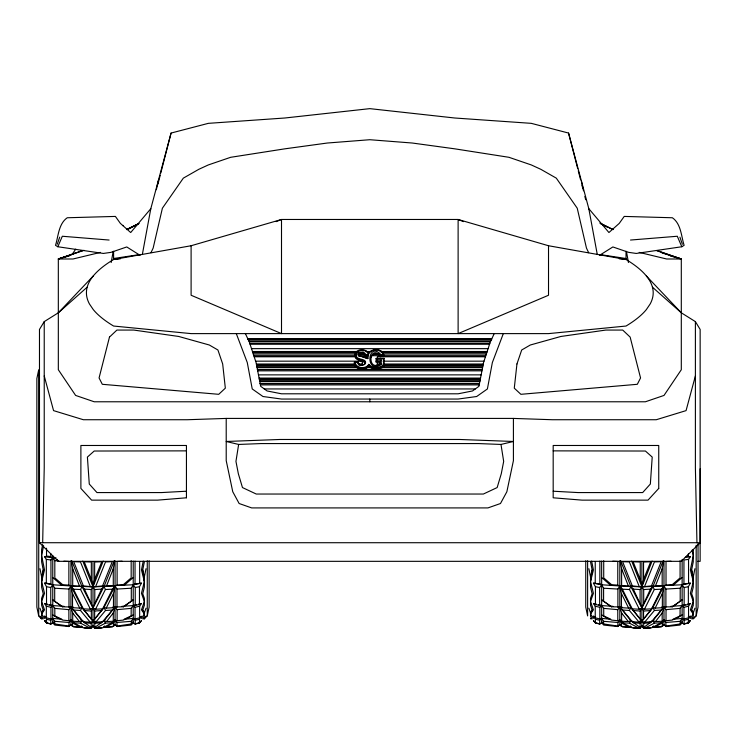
<?xml version="1.0" encoding="UTF-8"?>
<svg xmlns="http://www.w3.org/2000/svg" width="737" height="737" viewBox="0 0 737 737"><rect width="100%" height="100%" fill="white"/><g stroke="black" fill="none" stroke-linecap="round" stroke-linejoin="round"><path stroke-width="1.11" d="M113.599 251.289L113.599 259.507A714.365 121.789 0 0 0 89.463 303.985L93.258 309.568A714.365 121.789 0 0 0 113.599 326.04L191.104 333.612L548.521 333.612L626.026 326.04A714.365 121.789 0 0 0 646.367 309.568L650.154 303.985A714.365 121.789 0 0 0 626.026 259.507L626.026 251.289M358.845 365.101L362.291 365.101L362.291 360.937M379.629 365.101L377.335 365.101L377.335 364.014L380.789 364.014M463.453 221.625L458.119 219.469L548.521 245.743L548.521 295.251L458.119 333.612L458.119 219.469L281.506 219.469L191.104 245.743L113.599 259.507L120.407 258.788M652.429 287.163L681.301 312.792L695.396 321.627L695.396 467.774L696.944 542.718M42.672 542.718L44.229 467.774L44.229 321.627L58.324 312.792L87.187 287.163M369.32 366.584C373.272 370.435 380.025 369.679 384.097 366.418L384.097 358.403L383.516 358.836L383.516 364.861C379.444 368.159 372.314 368.795 368.795 364.364C368.27 372.093 353.17 370.296 354.386 362.162L357.998 361.821L358.486 363.359L360.494 365.036M366.934 358.366L367.533 355.28L368.611 354.414L367.864 358.615L359.739 355.98L357.74 354.644L358.293 352.544L363.12 351.936L365.137 353.474L365.598 354.543L365.101 356.293L367.533 356.192L367.533 355.28L365.101 355.391L364.078 353.41L361.72 352.811L358.744 353.935L358.735 355.151L360.356 356.229M44.515 618.417L41.613 613.976L44.515 609.858L41.613 601.447L44.515 593.322L41.613 581.521L43.253 569.987L41.613 561.843L41.613 549.59L42.626 544.634M593.414 618.417L590.521 613.976L593.414 609.858L590.521 601.447L593.414 593.322L590.521 581.521L592.161 569.987L590.521 561.843M355.243 354.386C353.603 361.019 362.401 360.236 365.524 363.111M238.641 444.448L235.951 461.39L238.346 473.734L242.464 487.562L256.255 494.039L483.371 494.039L497.162 487.562L501.28 473.734L503.675 461.39L500.985 444.448L478.589 443.573L261.036 443.573L238.641 444.448L226.213 441.481L279.959 439.473L459.658 439.473L513.413 441.481L500.985 444.448M121.872 606.348L135.24 605.455L139.459 604.478L139.459 586.716L141.467 583.17L133.222 584.773L113.277 585.639L113.277 568.807L114.668 560.94M670.781 606.348L684.139 605.455L688.358 604.478L688.358 586.716L690.376 583.17L682.13 584.773L662.176 585.639L662.176 568.807L663.567 560.94M111.176 262.519L113.194 251.437M142.379 254.302L150.799 208.691L130.698 232.533L120.361 223.375L115.405 216.42L67.251 217.756C58.592 223.762 58.407 235.987 55.524 245.329L57.818 246.748L103.346 253.445L110.919 252.367L126.764 246.95L140.067 255.334M143.254 561.087L141.467 569.95L144.369 581.521L141.467 593.322L144.369 601.447L141.467 609.858L144.369 613.976L141.467 618.417M144.369 581.521L142.729 569.987L144.369 561.843M144.369 613.976L142.729 610.052L144.369 605.317L144.369 598.315L142.748 593.792L144.369 587.131L144.369 576.85L146.009 568.706M690.376 618.417L693.268 613.976L690.376 609.858L693.268 601.447L690.376 593.322L693.268 581.521L691.628 569.987L693.268 561.843L693.268 549.59M693.268 613.976L691.628 610.052L693.268 605.317L693.268 598.315L691.656 593.792L693.268 587.131L693.268 576.85L694.908 568.706M43.621 545.693L41.613 555.551L44.515 569.95L41.613 581.521M95.543 609.241L105.382 589.526L104.028 586.431L92.991 608.034L90.439 609.241L80.6 589.526L81.954 586.431L92.991 608.034L95.543 609.241L102.664 608.836L104.028 607.463L106.229 608.126L113.461 607.684L113.461 593.552L115.064 585.97L117.119 585.141L123.282 584.699L131.168 577.909L131.168 560.719M145.088 617.661L147.262 615.911L149.132 607.113L149.132 560.783M620.665 560.829L630.808 586.431L641.899 608.034L644.451 609.241L651.572 608.836L652.936 607.463L655.138 608.126L662.36 607.684L662.36 593.552L663.973 585.97L666.018 585.141L672.181 584.699L680.076 577.909L680.076 560.719M694.908 608.191L693.268 612.926L693.268 616.307L691.656 618.877L693.268 618.785L696.17 615.911L698.04 607.113L698.04 543.731M156.355 189.695L158.308 180.694M94.64 579.466L94.64 562.027L101.77 561.76L94.64 579.466L92.991 586.892L91.195 589.554L91.195 603.658L94.64 611.028L94.64 619.006L91.195 623.345L91.195 627.417L81.954 620.683L79.439 621.595L72.705 621.236L70.918 620.047L68.863 620.72L62.709 620.093L54.814 616.39L54.814 608.366L52.76 605.436L49.665 604.699M643.548 579.466L643.548 562.027L650.679 561.76L643.548 579.466L641.899 586.892L640.094 589.554L640.094 603.658L643.548 611.028L643.548 619.006L640.094 623.345L640.094 627.417L630.854 620.683L619.817 606.892L611.563 606.827L601.659 599.881L611.563 606.827M41.613 613.976L43.253 610.052L41.613 605.317L41.613 598.315L43.234 593.792L41.613 587.131L41.613 576.85L43.253 569.987M590.521 613.976L592.161 610.052L590.521 605.317L590.521 598.315L592.133 593.792L590.521 587.131L590.521 576.85L592.161 569.987M590.521 581.521L593.414 569.95L591.636 561.087M157.921 184.186L160.205 175.295M160.777 173.075L171.067 133.065L208.341 123.346L284.878 118.003L369.808 108.643L454.747 118.003L531.276 123.346L568.559 133.065L588.974 209.271M150.652 209.271L171.067 133.065M695.396 375.916L686.064 410.62L656.262 419.731L552.317 419.731L513.413 418.413L226.213 418.413L187.309 419.731L83.364 419.731L53.561 410.62L44.229 375.916M92.991 561.64L92.991 625.851L94.787 627.417L104.028 620.683L106.543 621.595L113.277 621.236L113.277 612.991L115.064 606.892L123.328 606.827L133.222 599.881L123.328 606.827M639.688 621.19L644.691 622.166L651.49 621.715L652.982 620.683L655.442 621.595L662.176 621.236L662.176 612.991L663.973 606.892L672.227 606.827L682.13 599.881L672.227 606.827M57.246 244.26L59.715 237.139M145.981 616.206L144.369 618.785L142.748 618.877L144.369 616.307L144.369 612.926L146.009 608.191M64.11 606.348L50.752 605.455L46.523 604.478L46.523 586.716L44.515 583.17L52.76 584.773L70.918 585.97L92.991 586.892L102.59 585.869L104.083 586.431L106.543 585.906L113.277 568.807M613.009 606.348L599.651 605.455L595.432 604.478L595.432 586.716L593.414 583.17L601.659 584.773L619.817 585.97L641.899 586.892L651.49 585.869L652.982 586.431L655.442 585.906L662.176 568.807M103.208 561.087L92.991 586.892L94.787 589.554L94.787 603.658L91.342 611.028L91.342 619.006L94.787 623.345L94.787 627.417M104.083 586.431L114.217 560.829M652.116 561.087L641.899 586.892L643.696 589.554L643.696 603.658L640.241 611.028L640.241 619.006L643.696 623.345L643.696 627.417L652.936 620.683L663.973 606.892L666.018 609.656L666.018 620.72L672.181 620.093L680.076 616.39L680.076 608.366L682.13 605.436L685.217 604.699M663.125 560.829L652.982 586.431L641.899 608.034L639.338 609.241L632.217 608.836L630.854 607.463L619.817 585.97L617.772 585.141L611.609 584.699L603.714 577.909L603.714 560.719M95.792 586.191L105.511 561.916L112.282 561.686L102.59 585.869M644.691 586.191L654.419 561.916L661.181 561.686L651.49 585.869M503.316 333.612L492.353 362.549L487.397 388.952L476.664 396.515L458.119 399.049L281.506 399.049L262.962 396.515L252.229 388.952L247.273 362.549L236.301 333.612M57.818 246.748L62.323 236.255L109.113 240.041M639.338 609.241L629.499 589.526L630.854 586.431L632.3 585.869L641.899 586.892L663.973 585.97L665.898 589.056L665.898 607.288M371.079 357.169C372.111 353.134 378.892 352.489 380.172 356.644L383.857 355.98C383.811 350.038 376.036 348.555 371.623 350.711A8.503 7.361 0 0 0 368.767 353.014L368.463 353.484C366.335 348.039 355.538 348.5 355.05 354.801C354.46 361.554 365.948 358.118 365.395 363.709L363.581 365.064M94.787 603.658L101.577 589.112L104.028 586.431M494.223 333.612L490.271 342.051L483.546 362.549L478.949 386.299L472.546 390.951L458.119 393.798L281.506 393.798L267.07 390.951L260.677 386.299L256.08 362.549L249.346 342.051L245.393 333.612M643.696 603.658L650.476 589.112L652.936 586.431L654.29 589.526L644.451 609.241M150.974 252.708L153.167 248.056L162.389 208.212L183.329 178.142L198.815 169.307L208.341 164.931L230.653 157.303L284.878 148.828L327.339 143.024L369.808 139.717L412.278 143.024L454.747 148.828L508.963 157.303L531.276 164.931L540.811 169.307L556.297 178.142L577.237 208.212L586.449 248.056L588.651 252.708M368.795 364.364C366.013 369.338 356.008 368.592 355.123 362.392L354.386 362.162C354.644 369.173 365.69 370.471 368.767 364.999C372.434 369.615 379.859 368.942 384.097 365.515L383.516 364.861M95.202 621.19L90.19 622.166L80.471 610.457L81.954 607.463L70.918 585.97L68.863 585.141L62.709 584.699L54.814 577.909L54.814 560.719C53.175 556.785 48.32 555.191 44.515 556.721L46.33 559.392L46.33 583.068L52.76 584.773L54.695 588.218L54.695 601.447L62.654 606.827L73.129 607.012M106.229 608.126L113.461 593.552M641.899 621.319L639.099 622.166L629.37 610.457L630.854 607.463L641.899 621.319L652.936 607.463L663.973 585.97L661.421 589.185L651.572 608.836M655.138 608.126L662.36 593.552M102.664 608.836L112.521 589.185L115.064 585.97L116.999 589.056L116.999 607.288M52.76 621.659L54.695 623.944L68.983 626.1L68.983 622.479L70.918 620.047L73.46 622.728L80.6 623.18L81.954 620.683L83.963 621.623M598.573 604.699L601.659 605.436L603.714 608.366L603.714 616.39L611.609 620.093L617.772 620.72L619.817 620.047L622.369 622.728L629.499 623.18L630.854 620.683L632.3 621.715L639.099 622.166M376.819 360.089L376.091 361.416L380.347 361.416L381.241 360.089L376.819 360.089L376.819 358.836L376.091 358.403L376.091 362.318M113.461 622.94L106.229 626.874L113.461 626.376L113.461 622.94L115.064 620.047L117.119 620.72L123.282 620.093L131.168 616.39L131.168 608.366L133.222 605.436L136.317 604.699M662.36 622.94L655.138 626.874L662.36 626.376L662.36 622.94L663.973 620.047L666.018 620.72M131.297 601.447L131.297 588.218L133.222 584.773L135.046 583.934L141.467 583.17M680.196 601.447L680.196 588.218L682.13 584.773L683.945 583.934L690.376 583.17M40.001 616.206L41.613 618.785L43.234 618.877L41.613 616.307L41.613 612.926L43.253 610.052M590.521 618.251L590.521 618.785L592.133 618.877L590.521 616.307L590.521 612.926L592.161 610.052M44.229 321.627L39.476 329.43L39.476 542.718L58.324 561.327L681.301 561.327L682.48 559.346M68.983 607.288L68.983 589.056L70.918 585.97L81.899 586.431L83.392 585.869L92.991 586.892L115.064 585.97L104.028 607.463L94.64 619.006M617.892 607.288L617.892 589.056L619.817 585.97L621.613 585.639L630.808 586.431L633.313 589.112L640.094 603.658M70.918 560.968L70.918 624.534L73.7 627.012L80.471 627.482L81.457 625.962M619.817 560.968L619.817 624.534L622.608 627.012L629.37 627.482L630.365 625.962M133.222 614.934L124.148 619.237L133.222 618.417L135.046 618.96L139.652 617.799L139.652 606.247L141.467 603.474L138.381 604.211M682.13 614.934L673.047 619.237L682.13 618.417L683.945 618.96L688.551 617.799L688.551 606.247L690.376 603.474L687.28 604.211M133.222 621.659L131.297 623.944L116.999 626.1L116.999 622.479L115.064 620.047L112.521 622.728L102.664 627.841L95.543 628.32L92.991 625.851L91.342 628.357L84.211 627.832M633.111 627.832L640.241 628.357L641.899 625.851L641.899 561.64M131.297 623.944L131.297 621.309L133.222 618.417L135.24 620.305L135.24 624.073L139.459 622.94L141.467 620.591L139.652 622.71L135.967 623.668M663.973 560.968L663.973 624.534L665.898 626.1L680.196 623.944L680.196 621.309L682.13 618.417L684.139 620.305L684.139 624.073L688.358 622.94L690.376 620.591L688.312 621.153M139.459 622.94L139.459 619.218L141.467 616.233L139.652 617.799M688.358 622.94L688.358 619.218L690.376 616.233L688.312 616.786M688.551 583.068L688.551 559.392L690.376 556.721L686.248 556.389M643.548 619.006L652.936 607.463L654.419 610.457L644.691 622.166M50.752 605.455L50.752 587.509L52.76 584.773M599.651 605.455L599.651 587.509L601.659 584.773L599.844 583.934L593.414 583.17M72.217 254.293L75.727 249.124M68.863 620.72L68.863 609.656L70.918 606.892L72.521 607.684L79.753 608.126L81.954 607.463L83.318 608.836L90.439 609.241M617.772 620.72L617.772 609.656L619.817 606.892L622.028 607.012M106.543 621.595L113.277 612.991M655.442 621.595L662.176 612.991M92.991 621.319L104.028 607.463L105.511 610.457L95.792 622.166L92.991 621.319L81.954 607.463L91.342 619.006M117.119 620.72L117.119 609.656L115.064 606.892L104.083 620.683L102.59 621.715L95.792 622.166M601.659 621.659L603.594 623.944L617.892 626.1L617.892 622.479L619.817 620.047L621.613 621.236L628.348 621.595L630.808 620.683M102.59 621.715L115.064 606.892L112.862 607.012M651.49 621.715L663.973 606.892L661.762 607.012M50.945 583.934L50.945 559.991L52.76 557.845L56.159 558.001M680.196 623.944L682.13 621.659M690.376 620.591L688.551 622.71L683.945 623.907L682.13 622.848L682.13 560.037M144.369 618.647L146.009 616.768M693.268 618.647L694.908 616.768M113.461 626.376L115.064 624.534L115.064 560.968M662.36 626.376L663.973 624.534L666.018 626.551L680.076 625.05L682.13 622.848L684.139 624.073M381.029 354.773C367.625 340.024 364.723 375.326 381.241 364.41L380.347 363.673C366.74 372.673 369.126 343.589 380.172 355.741L383.857 355.068L383.286 354.359L381.029 354.773L380.172 356.644M58.324 312.792L93.258 275.979M640.094 627.417L641.899 625.851L644.451 628.32L651.572 627.841L661.421 622.728L663.973 620.047L665.898 622.479L665.898 626.1M46.578 616.786L44.515 616.233L46.33 617.799L50.945 618.96L50.945 607.279L52.76 605.436M595.478 616.786L593.414 616.233L595.238 617.799L599.844 618.96L599.844 607.279L601.659 605.436M681.301 561.327L700.15 542.718L700.15 468.806M70.918 620.047L72.521 622.94L79.753 626.874L72.521 626.376L70.918 624.534L68.863 626.551L54.814 625.05L52.76 622.848L52.76 555.744M619.817 620.047L621.429 622.94L628.652 626.874L621.429 626.376L619.817 624.534L617.772 626.551L603.714 625.05L601.659 622.848L601.659 561.133M73.46 622.728L83.318 627.841L90.439 628.32L92.991 625.851L94.64 628.357L101.77 627.832M622.369 622.728L632.217 627.841L639.338 628.32L641.899 625.851L643.696 627.417M46.578 621.153L44.515 620.591L46.523 622.94L50.752 624.073L50.752 620.305L52.76 618.417L61.834 619.237L52.76 614.934M599.651 624.073L601.659 622.848L599.844 623.907L595.238 622.71L593.414 620.591L595.432 622.94L599.651 624.073L599.651 620.305L601.659 618.417L610.743 619.237L601.659 614.934M116.999 626.1L115.064 624.534L112.282 627.012L105.511 627.482L103.567 626.69M663.973 624.534L661.181 627.012L654.419 627.482L652.475 626.69M91.195 627.417L92.991 625.851M124.148 585.371L133.222 577.541M673.047 585.371L682.13 577.541M688.551 617.799L690.376 616.233M122.775 225.633L123.254 225.402M68.983 626.1L70.918 624.534M617.892 626.1L619.817 624.534M113.277 621.236L115.064 620.047M662.176 621.236L663.973 620.047M599.549 255.334L612.862 246.95L628.707 252.367L636.28 253.445L681.808 246.748L684.102 245.329C681.209 235.987 681.034 223.762 672.374 217.756L624.221 216.42L619.264 223.375L608.928 232.533L588.817 208.691L597.246 254.302M50.752 624.073L52.76 622.848L50.945 623.907L46.33 622.71L44.515 620.591M95.543 628.32L105.382 623.18L112.521 622.728M644.451 628.32L654.29 623.18L661.421 622.728M128.754 228.949L137.948 224.205M139.459 604.478L141.467 603.474M688.358 604.478L690.376 603.474M126.746 229.576L139.164 223.403M113.461 607.684L115.064 606.892M662.36 607.684L663.973 606.892M126.478 229.576L137.773 224.039M649.923 622.092L651.932 621.153M80.471 627.482L82.415 626.69M629.37 627.482L631.314 626.69M276.172 221.625L281.506 219.469L281.506 333.612L191.104 295.251L191.104 245.743M71.848 254.394L75.745 252.957M82.111 250.727L58.324 258.991L58.324 369.725L75.616 395.428L94.216 401.776L645.409 401.776L664.009 395.428L681.301 369.725L681.301 258.991L657.515 250.727M80.388 251.345L82.452 250.635M83.981 250.313L58.324 258.991L72.991 258.991L100.425 252.395M71.213 254.947L58.324 258.991L69.241 255.942M50.945 618.96L52.76 618.417L54.695 621.309L54.695 623.944M621.613 621.236L621.613 612.991L619.817 606.892L621.429 607.684L628.652 608.126L630.854 607.463L640.241 619.006M599.844 618.96L601.659 618.417L603.594 621.309L603.594 623.944M135.24 620.305L139.459 619.218M684.139 620.305L688.358 619.218M355.123 362.392L357.998 361.821L357.998 362.733M133.222 605.436L135.046 607.279L139.652 606.247M682.13 605.436L683.945 607.279L688.551 606.247M133.222 584.773L135.24 587.509L139.459 586.716M682.13 584.773L684.139 587.509L688.358 586.716M113.599 258.512L140.141 254.495M685.217 557.421L690.376 556.721M688.551 559.392L683.945 559.991L683.945 583.934M117.119 609.656L131.168 608.366M666.018 609.656L680.076 608.366M94.787 623.345L101.577 622.774M643.696 623.345L650.476 622.774M116.999 622.479L131.297 621.309M665.898 622.479L680.196 621.309M630.513 240.041L677.294 236.255L681.808 246.748M650.679 627.832L643.548 628.357L641.899 625.851M94.787 589.554L101.577 589.112M643.696 589.554L650.476 589.112M94.64 611.028L101.77 610.568M643.548 611.028L650.679 610.568M105.511 610.457L112.282 610.052M654.419 610.457L661.181 610.052M116.999 589.056L131.297 588.218M665.898 589.056L680.196 588.218M652.936 620.683L654.29 623.18M186.443 491.22L161.541 492.574L96.962 492.574L89.278 484.034L87.408 457.078L94.207 451.026L186.443 450.869M44.515 583.17L46.33 583.068M122.121 561.198L117.119 561.465L117.119 585.141M671.02 561.198L666.018 561.465L666.018 585.141M105.382 589.526L112.521 589.185M654.29 589.526L661.421 589.185M365.598 354.543L368.611 354.414M106.543 585.906L113.277 585.639M655.442 585.906L662.176 585.639M247.908 338.974L491.717 338.974M247.991 339.149L491.634 339.149M248.452 340.135L491.174 340.135M249.088 341.489L490.538 341.489M249.705 343.147L489.912 343.147M250.064 344.243L489.552 344.243M251.51 348.647L488.106 348.647M252.45 351.503L357.159 351.503M366.363 351.503L369.808 351.503M380.163 351.503L487.166 351.503M252.515 351.678L357.159 351.678M366.363 351.678L369.808 351.678M380.163 351.678L487.111 351.678M252.837 352.664L356.054 352.664M367.514 352.664L369.808 352.664M382.429 352.664L486.788 352.664M253.279 354.018L356.1 354.018M359.527 354.018L364.096 354.018M374.378 354.018L378.947 354.018M382.374 354.018L486.346 354.018M253.823 355.676L356.035 355.704M358.329 355.676L367.514 355.676M370.96 355.676L485.803 355.676M254.182 356.772L355.391 356.772M485.434 356.772L377.335 356.772L377.335 358.974M376.091 358.403L384.097 358.403M376.819 358.836L383.516 358.836M255.628 361.176L362.291 361.176M383.065 361.176L483.997 361.176M377.151 362.318L380.347 362.318M256.365 364.014L355.381 364.014M358.836 364.014L362.291 364.014L362.291 365.101M383.093 364.014L483.26 364.014M256.577 365.101L355.4 365.101M383.074 365.101L483.048 365.101M256.789 366.215L356.109 366.215M383.507 366.215L482.836 366.215M257.029 367.431L358.302 367.431M366.363 367.431L372.111 367.431M380.172 367.431L482.597 367.431M257.388 369.32L359.49 369.32M364.078 369.32L374.396 369.32M378.993 369.32L482.228 369.32M257.443 369.596L482.182 369.596M257.683 370.831L481.943 370.831M258.466 374.866L481.16 374.866M259.083 378.09L480.533 378.09M259.295 379.177L480.331 379.177M259.507 380.292L480.109 380.292M259.746 381.508L479.879 381.508M260.115 383.397L479.511 383.397M260.17 383.673L479.455 383.673M260.401 384.907L479.216 384.907M264.307 388.943L475.319 388.943M39.476 542.718L700.15 542.718M697.865 561.327L700.15 561.327L700.15 329.43L695.396 321.627M553.183 450.869L645.419 451.026L652.217 457.078L650.347 484.034L642.664 492.574L578.075 492.574L553.183 491.22M621.429 607.684L621.429 593.552L619.817 585.97L622.369 589.185L629.499 589.526M72.521 607.684L72.521 593.552L70.918 585.97L73.46 589.185L80.6 589.526M612.769 561.198L617.772 561.465L617.772 585.141M54.814 560.719L58.84 560.931M63.861 561.198L68.863 561.465L68.863 585.141M601.659 584.773L603.594 588.218L617.892 589.056M54.695 588.218L68.983 589.056M619.817 606.892L622.608 610.052L629.37 610.457M72.705 621.236L72.705 612.991L70.918 606.892L73.7 610.052L80.471 610.457M633.111 610.568L640.241 611.028M84.211 610.568L91.342 611.028M633.313 589.112L640.094 589.554M81.954 586.431L84.405 589.112L91.195 589.554M71.6 607.758L81.899 620.683L83.392 621.715L90.19 622.166M603.594 621.309L617.892 622.479M54.695 621.309L68.983 622.479M633.313 622.774L640.094 623.345M84.405 622.774L91.195 623.345M603.714 608.366L617.772 609.656M54.814 608.366L68.863 609.656M619.218 258.788L626.026 259.507L548.521 245.743M46.33 559.392L50.945 559.991M44.515 556.721L52.76 557.845M600.591 254.661L626.026 258.512M595.432 586.716L599.651 587.509M46.523 586.716L50.752 587.509M596.509 604.211L593.414 603.474L595.238 606.247L599.844 607.279M47.61 604.211L44.515 603.474L46.33 606.247L50.945 607.279M639.2 252.395L666.635 258.991L681.301 258.991L656.713 250.672M593.414 616.233L595.432 619.218L599.651 620.305M44.515 616.233L46.523 619.218L50.752 620.305M362.466 356.726L367.864 358.615M670.384 255.942L681.301 258.991L661.973 252.929M631.858 621.153L633.866 622.092M599.798 223.025L613.147 229.576M600.71 223.532L612.88 229.576M593.414 603.474L595.432 604.478M44.515 603.474L46.523 604.478M600.673 223.689L607.739 227.337M629.499 623.18L639.338 628.32M80.6 623.18L90.439 628.32M135.046 623.907L133.222 622.848L133.222 561.133M135.24 624.073L133.222 622.848L131.168 625.05L117.119 626.551L115.064 624.534M62.654 606.827L52.76 599.881L54.695 601.447M38.72 615.911L38.72 369.781L36.85 378.569L36.85 607.113L38.72 615.911L41.613 618.785M601.659 577.541L610.743 585.371M52.76 577.541L61.834 585.371M646.367 275.979L681.301 312.792M39.973 616.768L41.613 618.647M359.149 356.551L358.744 354.847L361.72 353.714L364.078 354.313L365.101 356.293M622.608 610.052L632.3 621.715M73.7 610.052L83.392 621.715M382.254 352.885L383.498 354.81M621.613 612.991L628.348 621.595M72.705 612.991L79.439 621.595M653.424 625.962L654.419 627.482M104.525 625.962L105.511 627.482M57.145 559.346L58.324 561.327M691.628 610.052L693.268 612.926M142.729 610.052L144.369 612.926M104.028 620.683L105.382 623.18M356.984 362.07C358.127 365.616 363.663 366.077 365.57 363.028C366.409 357.648 355.695 360.909 356.201 354.773C356.874 349.181 366.538 348.988 368.5 353.797L368.767 353.336A8.31 7.195 0 0 1 371.337 350.969C375.271 348.859 381.904 349.329 383.286 354.359M622.369 589.185L632.217 608.836M73.46 589.185L83.318 608.836M621.429 593.552L628.652 608.126M72.521 593.552L79.753 608.126M84.405 589.112L91.195 603.658M640.241 579.466L633.111 561.76L640.241 562.027L640.241 579.466L641.899 586.892L631.673 561.087M91.342 579.466L84.211 561.76L91.342 562.027L91.342 579.466L92.991 586.892L82.774 561.087M639.099 586.191L629.37 561.916L622.608 561.686L632.3 585.869M90.19 586.191L80.471 561.916L73.7 561.686L83.392 585.869M71.765 560.829L81.899 586.431M620.222 560.94L621.613 568.807L628.348 585.906M71.314 560.94L72.705 568.807L79.439 585.906M679.91 237.139L682.37 244.26M588.881 608.191L590.521 612.926M39.973 608.191L41.613 612.926M568.559 133.065L577.707 168.626M578.278 170.846L580.563 179.736M581.99 185.291L582.847 188.626M584.846 196.401L585.703 199.736M693.268 581.521L690.376 569.95L693.268 555.551L692.154 550.069M691.628 569.987L693.268 576.85M142.729 569.987L144.369 576.85M581.318 180.694L583.511 190.819M588.881 568.706L590.521 576.85M39.973 568.706L41.613 576.85M626.432 251.437L628.449 262.519M696.17 545.242L696.17 615.911M688.358 553.856L688.358 556.103M684.139 587.509L684.139 605.455M683.945 607.279L683.945 618.96M640.241 626.551L640.241 628.357M621.613 568.807L621.613 585.639M621.429 622.94L621.429 626.376M603.594 588.218L603.594 601.447M599.844 561.133L599.844 583.934M595.432 619.218L595.432 622.94M595.238 561.548L595.238 583.068M595.238 606.247L595.238 617.799M587.619 560.746L587.619 615.911L585.749 607.113L585.749 560.783M513.413 418.413L513.413 460.643L506.863 491.745L500.478 503.518L487.94 507.913L251.676 507.913L239.138 503.518L232.763 491.745L226.213 460.643L226.213 418.413M381.241 360.089L381.241 364.41M380.347 361.416L380.347 364.585M377.335 361.978L377.335 365.101M369.808 399.049L369.808 401.776M147.262 560.746L147.262 615.911M144.369 618.251L144.369 618.785M139.652 561.548L139.652 583.068M135.24 587.509L135.24 605.455M135.046 561.133L135.046 583.934M135.046 607.279L135.046 618.96M94.64 626.551L94.64 628.357M72.705 568.807L72.705 585.639M72.521 622.94L72.521 626.376M50.752 553.459L50.752 556.665M46.523 548.217L46.523 556.103M46.523 619.218L46.523 622.94M46.33 606.247L46.33 617.799M516.95 363.958L514.279 388.169L520.884 394.313L637.321 384.299L640.554 377.961L630.153 337.104L622.719 330.065L605.814 330.065L560.912 336.459L530.308 345.008L521.695 350.001L516.95 363.958M109.472 337.104L99.071 377.961L102.305 384.299L218.732 394.313L225.338 388.169L222.675 363.958L217.922 350.001L209.317 345.008L178.713 336.459L133.802 330.065L116.907 330.065L109.472 337.104M658.74 488.428L648.016 500.137L582.073 500.137L553.183 497.797L553.183 445.48L658.74 445.48L658.74 488.428M186.443 497.797L157.543 500.137L91.609 500.137L80.886 488.428L80.886 445.48L186.443 445.48L186.443 497.797"/></g></svg>
